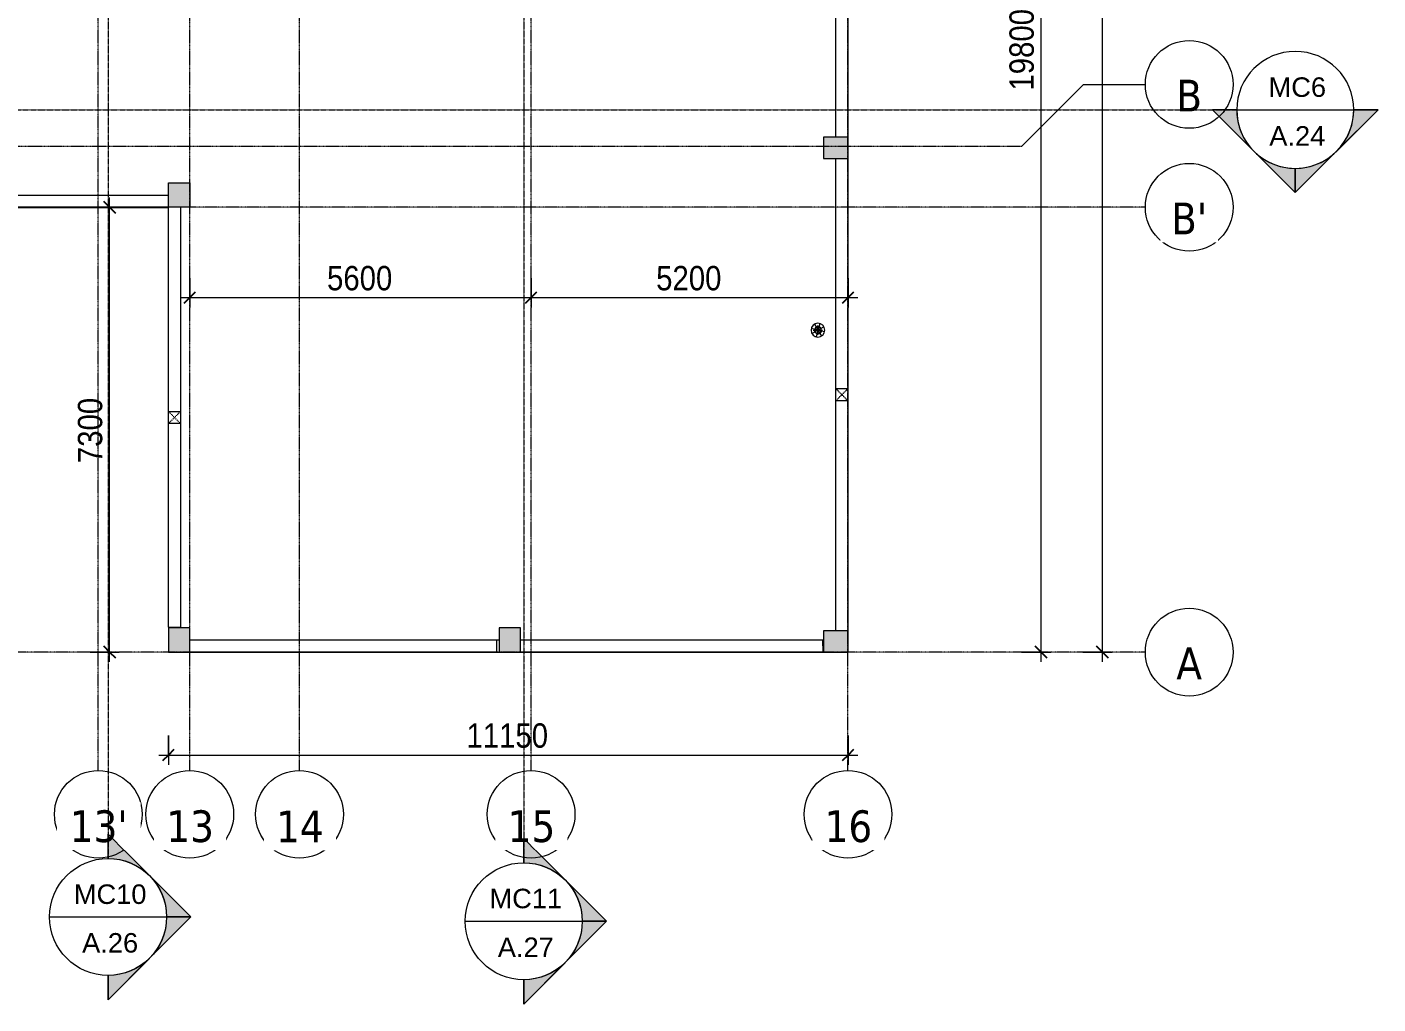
# Model space of a CAD drawing. Header units: millimetres. Extents: x 27447 to 251759, y -15958 to 82948.
# Drawn here: x 113783 to 135948, y 11464 to 27495 of the extents above; entities that cross this region are included whole.
import ezdxf

# ---------------------------------------------------------------- set-up
doc = ezdxf.new("R2010")
doc.units = ezdxf.units.MM
for name, pattern in [('Dash', [6, 3, -3]), ('Dash Dot 3_16_', [7.9375, 4.7625, -1.5875, 0, -1.5875]), ('Grid Line', [22.225, 12.7, -3.175, 3.175, -3.175]), ('IMPORT-CENTER _3_', [10.16, 6.35, -1.27, 1.27, -1.27])]:
    doc.linetypes.add(name, pattern=pattern)
for name, color, linetype, lineweight in [('0-1', 7, 'Continuous', 5), ('A-ANNO-DIMS', 211, 'Continuous', 9), ('A-ANNO-DIMS-160', 211, 'Continuous', 9), ('A-FLOR', 192, 'Continuous', 9), ('A-FLOR-1', 250, 'Continuous', 9), ('A-WALL', 113, 'Continuous', 9), ('G-ANNO-SYMB', 111, 'Continuous', 9), ('G-ANNO-SYMB-1', 111, 'Dash Dot 3_16_', 18), ('G-IMPT', 8, 'Continuous', 9), ('G-IMPT-2', 8, 'IMPORT-CENTER _3_', 9), ('M-EQPM', 50, 'Continuous', 9), ('S-COLS', 52, 'Continuous', 9), ('S-COLS-1', 52, 'Continuous', 5), ('S-COLS-2', 7, 'Continuous', 18), ('S-COLS-3', 250, 'Continuous', 9), ('S-COLS-HDLN', 52, 'Dash', 9), ('S-GRID', 1, 'Continuous', 9), ('S-GRID-1', 1, 'Grid Line', 9), ('S-GRID-IDEN', 1, 'Continuous', 9)]:
    doc.layers.add(name, color=color, linetype=linetype, lineweight=lineweight)
doc.styles.add('Arial_5', font='arial_0.ttf', dxfattribs={"height": 320})
doc.styles.add('Tahoma_B', font='tahomabd_0.ttf', dxfattribs={"height": 520})
doc.styles.add('UTM Avo', font='UTM Avo.ttf', dxfattribs={"width": 0.9, "height": 400})
doc.dimstyles.new('1_Dim_chi_tiet_2_5', dxfattribs={"dimscale": 304.8, "dimtxt": 399.720379, "dimasz": 0.629921, "dimexe": 0.524934, "dimexo": 0.0625, "dimgap": 0.052493, "dimtad": 1, "dimdec": 0, "dimrnd": 5, "dimzin": 0, "dimdsep": 46, "dimtxsty": 'UTM Avo', "dimblk1": 'OBLIQUE', "dimblk2": 'OBLIQUE', "dimsah": 1, "dimcen": 0.09, "dimdle": 0.524934, "dimazin": 0, "dimtfac": 1, "dimtdec": 4, "dimtix": 1, "dimtmove": 0, "dimatfit": 3, "dimfxl": 1.049869, "dimfxlon": 1, "dimtvp": 1, "dimtolj": 1, "dimtzin": 0, "dimarcsym": 2})

# ---------------------------------------------------------------- blocks, each defined once
blk = doc.blocks.new('M_Concrete-Rectangular-Column2 - 350x400-688326-TKCS_MB TUM MÁI')
at = {"layer": 'S-COLS'}
blk.add_hatch(color=256, dxfattribs=at).paths.add_polyline_path([(200, 175), (-200, 175), (-200, -175), (200, -175)])
at = {"layer": 'S-COLS-2'}
for p, q in [((-200, 175), (200, 175)), ((-200, -175), (-200, 175)), ((200, 175), (200, -175)), ((200, -175), (-200, -175))]:
    blk.add_line(p, q, dxfattribs=at)
blk = doc.blocks.new('M_Concrete-Rectangular-Column2 - 350x400-688325-TKCS_MB TUM MÁI')
at = {"layer": 'S-COLS'}
blk.add_hatch(color=256, dxfattribs=at).paths.add_polyline_path([(-200, -175), (200, -175), (200, 175), (-200, 175)])
at = {"layer": 'S-COLS-2'}
for p, q in [((200, 175), (-200, 175)), ((-200, 175), (-200, -175)), ((200, -175), (200, 175)), ((-200, -175), (200, -175))]:
    blk.add_line(p, q, dxfattribs=at)
blk = doc.blocks.new('NCV_TKTC_KET CAU_rvt-1-TKCS_MB TUM MÁI')
at = {"layer": 'S-COLS-1'}
for points in [[(127253, 25340), (127253, 25690), (126853, 25690), (126853, 25340)], [(121528, 17237), (121878, 17237), (121878, 17637), (121528, 17637)]]:
    blk.add_hatch(color=256, dxfattribs=at).paths.add_polyline_path(points)
at = {"layer": 'A-FLOR-1'}
for p, q in [((127253, 25330), (127253, 25340)), ((116103, 17647), (116103, 17637)), ((121493, 17237), (121528, 17237)), ((126843, 17237), (126853, 17237))]:
    blk.add_line(p, q, dxfattribs=at)
at = {"layer": 'S-COLS-2'}
for p, q in [((126853, 25690), (126853, 25340)), ((127253, 25690), (126853, 25690)), ((127253, 25340), (127253, 25690)), ((126853, 25340), (127253, 25340)), ((121878, 17637), (121528, 17637)), ((121528, 17637), (121528, 17237)), ((121878, 17237), (121878, 17637)), ((121528, 17237), (121878, 17237))]:
    blk.add_line(p, q, dxfattribs=at)
at = {"layer": 'S-COLS-3'}
for name, p, rotation in [('M_Concrete-Rectangular-Column2 - 350x400-688326-TKCS_MB TUM MÁI', (116278, 24737), 269.999999999998), ('M_Concrete-Rectangular-Column2 - 350x400-688325-TKCS_MB TUM MÁI', (116278, 17437), 270.000000000002)]:
    blk.add_blockref(name, p, dxfattribs=dict(at, rotation=rotation))
blk.add_blockref('M_Concrete-Rectangular-Column2 - 350x400-688325-TKCS_MB TUM MÁI', (127053, 17412), dxfattribs=at)
blk = doc.blocks.new('TKTC_XREF_260130_MB TUM MAI - TKTC_XREF_260130_MB TUM MAI_dwg_$cc-4167671-TKCS_MB TUM MÁI')
at = {"layer": 'G-IMPT'}
blk.add_circle((0, 0), 0.5, dxfattribs=at)
for centre, radius, start, end in [((0, 0), 0.5, 90, 270), ((0.19, 0.25), 0.313, 126.8699, 233.1301), ((-0.19, -0.25), 0.313, 306.8699, 53.1301)]:
    blk.add_arc(centre, radius, start, end, dxfattribs=at)
at = {"layer": 'G-IMPT-2'}
for p, q in [((-0.67, 0), (0.67, 0)), ((0, -0.67), (0, 0.67))]:
    blk.add_line(p, q, dxfattribs=at)
blk = doc.blocks.new('TKTC_XREF_260130_MB TUM MAI - TKTC_XREF_260130_MB TUM MAI_dwg_RD-4167670-TKCS_MB TUM MÁI')
at = {"layer": 'G-IMPT'}
for p, q in [((-75, 0), (75, 0)), ((-53, 53), (53, -53)), ((-53, -53), (53, 53)), ((0, 75), (0, -75))]:
    blk.add_line(p, q, dxfattribs=at)
for radius in [75, 37.5]:
    blk.add_circle((0, 0), radius, dxfattribs=at)
blk = doc.blocks.new('TKTC_XREF_260130_MB TUM MAI - TKTC_XREF_260130_MB TUM MAI_dwg-4167669-TKCS_MB TUM MÁI')
at = {"layer": 'G-IMPT'}
for p, q in [((-75899, -835838), (-75899, -835828)), ((-87049, -843521), (-87049, -843531)), ((-87049, -843933), (-75899, -843933))]:
    blk.add_line(p, q, dxfattribs=at)
at = {"layer": 'G-IMPT', "flags": 128}
blk.add_lwpolyline([(-119424, -836633), (-116874, -836633), (-116874, -837832), (-108099, -837832), (-108099, -836632), (-103374, -836632), (-103374, -837832), (-99899, -837832), (-99899, -836632), (-95174, -836632), (-95174, -837832), (-91699, -837832), (-91699, -836632), (-87049, -836632)], dxfattribs=at)
at = {"extrusion": (0, 0, -1)}
for name, xscale, yscale, zscale, rotation in [('TKTC_XREF_260130_MB TUM MAI - TKTC_XREF_260130_MB TUM MAI_dwg_RD-4167670-TKCS_MB TUM MÁI', 1.5, 1.5, -1.5, 330.0137897223599), ('TKTC_XREF_260130_MB TUM MAI - TKTC_XREF_260130_MB TUM MAI_dwg_$cc-4167671-TKCS_MB TUM MÁI', 113.7150000000073, 113.7150000000073, -113.7150000000073, 89.99900866374676)]:
    blk.add_blockref(name, (76392, -838647), dxfattribs=dict(at, xscale=xscale, yscale=yscale, zscale=zscale, rotation=rotation))
blk = doc.blocks.new('TKTC_XREF_260130_MB TUM MAI - TKTC_XREF_251221_MB TUM MAI-2041484-TKCS_MB TUM MÁI')
blk.add_blockref('TKTC_XREF_260130_MB TUM MAI - TKTC_XREF_260130_MB TUM MAI_dwg-4167669-TKCS_MB TUM MÁI', (169499, 843934))
blk = doc.blocks.new('G1_SOF - BO TRU - 200x200-3063338-TKCS_MB TUM MÁI')
at = {"layer": 'S-COLS'}
for p, q in [((-100, 100), (100, 100)), ((-100, -100), (-100, 100)), ((100, 100), (100, -100)), ((100, -100), (-100, -100))]:
    blk.add_line(p, q, dxfattribs=at)
at = {"layer": 'S-COLS-HDLN'}
for p, q in [((100, -100), (-100, 100)), ((-100, -100), (100, 100))]:
    blk.add_line(p, q, dxfattribs=at)
blk = doc.blocks.new('TKTC_QUAT HUT KHOI_260130 - TKTC_QUAT HUT KHOI_260130_dwg-4168555-TKCS_MB TUM MÁI')
at = {"layer": 'G-IMPT'}
for p, q in [((127252, 25334), (127252, 25344)), ((116102, 17650), (116102, 17640)), ((121492, 17240), (121527, 17240)), ((126842, 17240), (126852, 17240))]:
    blk.add_line(p, q, dxfattribs=at)
blk = doc.blocks.new('TKTC_QUAT HUT KHOI_260130 - TKTC_QUAT HUT KHOI_260130-2046036-TKCS_MB TUM MÁI')
blk.add_blockref('TKTC_QUAT HUT KHOI_260130 - TKTC_QUAT HUT KHOI_260130_dwg-4168555-TKCS_MB TUM MÁI', (-33652, -17239))
blk = doc.blocks.new('TKTC_BON NUOC MAI_260130 - TKTC_BON NUOC MAI_260130_dwg-3426650-TKCS_MB TUM MÁI')
at = {"layer": 'G-IMPT'}
for p, q in [((-75899, -835841), (-75899, -835831)), ((-87049, -843524), (-87049, -843534)), ((-81659, -843933), (-81624, -843933)), ((-76309, -843933), (-76299, -843933))]:
    blk.add_line(p, q, dxfattribs=at)
blk = doc.blocks.new('TKTC_BON NUOC MAI_260130 - TKTC_BON NUOC MAI_260130-2047084-TKCS_MB TUM MÁI')
blk.add_blockref('TKTC_BON NUOC MAI_260130 - TKTC_BON NUOC MAI_260130_dwg-3426650-TKCS_MB TUM MÁI', (169499, 843934))
blk = doc.blocks.new('Grid - M_Grid Head - Circle-353313-TKCS_MB TUM MÁI')
at = {"layer": 'S-GRID-IDEN'}
blk.add_circle((0, 0), 4.5, dxfattribs=at)
blk = doc.blocks.new('Section - M_Section Head - Filled-352373-TKCS_MB TUM MÁI')
at = {"layer": 'G-ANNO-SYMB'}
h = blk.add_hatch(color=256, dxfattribs=at)
edge = h.paths.add_edge_path()
edge.add_line((-6, 8.49), (-6, 6))
edge.add_arc((-6, 0), 6, 90, 135)
edge.add_line((-10.24, 4.24), (-6, 8.49))
h = blk.add_hatch(color=256, dxfattribs=at)
edge = h.paths.add_edge_path()
edge.add_line((-6, 8.49), (-1.76, 4.24))
edge.add_arc((-6, 0), 6, 45, 90)
edge.add_line((-6, 6), (-6, 8.49))
h = blk.add_hatch(color=256, dxfattribs=at)
edge = h.paths.add_edge_path()
edge.add_line((-14.49, 0), (-10.24, 4.24))
edge.add_arc((-6, 0), 6, 135, 180)
edge.add_line((-12, 0), (-14.49, 0))
h = blk.add_hatch(color=256, dxfattribs=at)
edge = h.paths.add_edge_path()
edge.add_line((2.49, 0), (0, 0))
edge.add_arc((-6, 0), 6, 360, 405)
edge.add_line((-1.76, 4.24), (2.49, 0))
for p, q in [((-6, 8.49), (-14.49, 0)), ((-6, 8.49), (-10.24, 4.24)), ((-6, 8.49), (2.49, 0)), ((-6, 6), (-6, 8.49)), ((-6, 8.49), (-6, 6)), ((-1.76, 4.24), (-6, 8.49)), ((-10.24, 4.24), (-14.49, 0)), ((2.49, 0), (-1.76, 4.24)), ((-14.49, 0), (-12, 0)), ((0, 0), (2.49, 0)), ((-12, 0), (-14.49, 0)), ((0, 0), (2.49, 0))]:
    blk.add_line(p, q, dxfattribs=at)
for start, end in [(360, 180), (90, 135), (45, 90), (135, 180), (360, 45), (180, 360)]:
    blk.add_arc((-6, 0), 6, start, end, dxfattribs=at)
blk = doc.blocks.new('DIMBLOCK36-TKCS_MB TUM MÁI')
at = {"layer": 'A-ANNO-DIMS-160', "lineweight": 25}
for p, q in [((115137, 24537), (115041, 24633)), ((115137, 24537), (115233, 24441)), ((115137, 17237), (115041, 17333)), ((115137, 17237), (115233, 17141))]:
    blk.add_line(p, q, dxfattribs=at)
at = {"layer": 'A-ANNO-DIMS-160'}
for p, q in [((115137, 17077), (115137, 24697)), ((114817, 24537), (115297, 24537)), ((115137, 24537), (114817, 24537)), ((114817, 17237), (115297, 17237)), ((115137, 17237), (114817, 17237))]:
    blk.add_line(p, q, dxfattribs=at)
at = {"layer": 'A-ANNO-DIMS-160', "color": 0, "insert": (114617, 20339), "char_height": 400, "width": 1314.64, "attachment_point": 1, "rotation": 90, "line_spacing_factor": 1.110334, "style": 'UTM Avo'}
blk.add_mtext('7300', dxfattribs=at)
blk = doc.blocks.new('_Oblique')
at = {"color": 0, "linetype": 'ByBlock', "lineweight": -2}
blk.add_line((-0.5, -0.5), (0.5, 0.5), dxfattribs=at)
blk = doc.blocks.new('DIMBLOCK39-TKCS_MB TUM MÁI')
at = {"layer": 'A-ANNO-DIMS-160', "lineweight": 25}
for p, q in [((131427, 78237), (131331, 78333)), ((131427, 78237), (131523, 78141)), ((131427, 17237), (131331, 17333)), ((131427, 17237), (131523, 17141))]:
    blk.add_line(p, q, dxfattribs=at)
at = {"layer": 'A-ANNO-DIMS-160'}
for p, q in [((131427, 17077), (131427, 78397)), ((131107, 78237), (131587, 78237)), ((131427, 78237), (131107, 78237)), ((131107, 17237), (131587, 17237)), ((131427, 17237), (131107, 17237))]:
    blk.add_line(p, q, dxfattribs=at)
at = {"layer": 'A-ANNO-DIMS-160', "color": 0, "insert": (130907, 47052), "char_height": 400, "width": 1643.29, "attachment_point": 1, "rotation": 90, "line_spacing_factor": 1.110334, "style": 'UTM Avo'}
blk.add_mtext('61000', dxfattribs=at)
blk = doc.blocks.new('DIMBLOCK40-TKCS_MB TUM MÁI')
at = {"layer": 'A-ANNO-DIMS-160'}
for p, q in [((130101, 37037), (130581, 37037)), ((130421, 37037), (130101, 37037)), ((130421, 17077), (130421, 37037)), ((130101, 17237), (130581, 17237)), ((130421, 17237), (130101, 17237))]:
    blk.add_line(p, q, dxfattribs=at)
at = {"layer": 'A-ANNO-DIMS-160', "lineweight": 25}
for p, q in [((130421, 37037), (130325, 37133)), ((130421, 37037), (130517, 36941)), ((130421, 17237), (130325, 17333)), ((130421, 17237), (130517, 17141))]:
    blk.add_line(p, q, dxfattribs=at)
at = {"layer": 'A-ANNO-DIMS-160', "color": 0, "insert": (129901, 26452), "char_height": 400, "width": 1643.29, "attachment_point": 1, "rotation": 90, "line_spacing_factor": 1.110334, "style": 'UTM Avo'}
blk.add_mtext('19800', dxfattribs=at)
blk = doc.blocks.new('DIMBLOCK45-TKCS_MB TUM MÁI')
at = {"layer": 'A-ANNO-DIMS-160'}
for p, q in [((116103, 15869), (116103, 15389)), ((116103, 15549), (116103, 15869)), ((127253, 15869), (127253, 15389)), ((127253, 15549), (127253, 15869)), ((115943, 15549), (127413, 15549))]:
    blk.add_line(p, q, dxfattribs=at)
at = {"layer": 'A-ANNO-DIMS-160', "lineweight": 25}
for p, q in [((116103, 15549), (116007, 15453)), ((116103, 15549), (116199, 15645)), ((127253, 15549), (127157, 15453)), ((127253, 15549), (127349, 15645))]:
    blk.add_line(p, q, dxfattribs=at)
at = {"layer": 'A-ANNO-DIMS-160', "color": 0, "insert": (120993, 16069), "char_height": 400, "width": 1643.29, "attachment_point": 1, "line_spacing_factor": 1.110334, "style": 'UTM Avo'}
blk.add_mtext('11150', dxfattribs=at)
blk = doc.blocks.new('DIMBLOCK46-TKCS_MB TUM MÁI')
at = {"layer": 'A-ANNO-DIMS-160'}
for p, q in [((116453, 23374), (116453, 22894)), ((116453, 23054), (116453, 23374)), ((122053, 23374), (122053, 22894)), ((122053, 23054), (122053, 23374)), ((116293, 23054), (122053, 23054))]:
    blk.add_line(p, q, dxfattribs=at)
at = {"layer": 'A-ANNO-DIMS-160', "lineweight": 25}
for p, q in [((116453, 23054), (116357, 22958)), ((116453, 23054), (116549, 23150)), ((122053, 23054), (121957, 22958)), ((122053, 23054), (122149, 23150))]:
    blk.add_line(p, q, dxfattribs=at)
at = {"layer": 'A-ANNO-DIMS-160', "color": 0, "insert": (118705, 23574), "char_height": 400, "width": 1314.64, "attachment_point": 1, "line_spacing_factor": 1.110334, "style": 'UTM Avo'}
blk.add_mtext('5600', dxfattribs=at)
blk = doc.blocks.new('DIMBLOCK47-TKCS_MB TUM MÁI')
at = {"layer": 'A-ANNO-DIMS-160'}
for p, q in [((122053, 23374), (122053, 22894)), ((122053, 23054), (122053, 23374)), ((127253, 23374), (127253, 22894)), ((127253, 23054), (127253, 23374)), ((122053, 23054), (127413, 23054))]:
    blk.add_line(p, q, dxfattribs=at)
at = {"layer": 'A-ANNO-DIMS-160', "lineweight": 25}
for p, q in [((122053, 23054), (121957, 22958)), ((122053, 23054), (122149, 23150)), ((127253, 23054), (127157, 22958)), ((127253, 23054), (127349, 23150))]:
    blk.add_line(p, q, dxfattribs=at)
at = {"layer": 'A-ANNO-DIMS-160', "color": 0, "insert": (124105, 23574), "char_height": 400, "width": 1314.64, "attachment_point": 1, "line_spacing_factor": 1.110334, "style": 'UTM Avo'}
blk.add_mtext('5200', dxfattribs=at)

msp = doc.modelspace()

# ---------------------------------------------------------------- linework, layer by layer
at = {"layer": 'A-FLOR'}
for p, q in [((127052.6, 25330.4), (127052.6, 25340.4)), ((116302.6, 17646.9), (116302.6, 17636.9)), ((121492.5, 17436.9), (121527.6, 17436.9)), ((126842.5, 17436.9), (126852.6, 17436.9))]:
    msp.add_line(p, q, dxfattribs=at)
at = {"layer": 'A-WALL'}
for p, q in [((127052.6, 25690.4), (127052.6, 33477.3)), ((127252.6, 33477.3), (127252.6, 25690.4)), ((127052.6, 17586.9), (127052.6, 25330.4)), ((127252.6, 25330.4), (127052.6, 25330.4)), ((127252.6, 25330.4), (127252.6, 17586.9)), ((108327.6, 24736.9), (116102.6, 24736.9)), ((116102.6, 24536.9), (108327.6, 24536.9)), ((116102.6, 17646.9), (116102.6, 24536.9)), ((116302.6, 24536.9), (116302.6, 17646.9)), ((116102.6, 17646.9), (116302.6, 17646.9)), ((116452.6, 17436.9), (121492.5, 17436.9)), ((121492.5, 17236.9), (121492.5, 17436.9)), ((121877.6, 17436.9), (126842.5, 17436.9)), ((126842.6, 17236.9), (126842.5, 17436.9)), ((121492.5, 17236.9), (116452.6, 17236.9)), ((126842.6, 17236.9), (121877.6, 17236.9))]:
    msp.add_line(p, q, dxfattribs=at)
at = {"layer": 'G-ANNO-SYMB'}
for p, q in [((133630.6, 26135.3), (135550.6, 26135.3)), ((114152.6, 12891.9), (116072.6, 12891.9)), ((120972.6, 12821.3), (122892.6, 12821.3))]:
    msp.add_line(p, q, dxfattribs=at)
at = {"layer": 'S-GRID'}
for p, q in [((130099.3, 25536.9), (131115.3, 26552.9)), ((131115.3, 26552.9), (132131.3, 26552.9))]:
    msp.add_line(p, q, dxfattribs=at)
at = {"layer": 'S-GRID-1'}
for p, q in [((114952.6, 19295.8), (114952.6, 76449.5)), ((116452.6, 19295.8), (116452.6, 76449.5)), ((118252.6, 19295.8), (118252.6, 76449.5)), ((122052.6, 19295.8), (122052.6, 76449.5)), ((127252.6, 19295.8), (127252.6, 76449.5)), ((126099.3, 25536.9), (36624.6, 25536.9)), ((130099.3, 25536.9), (126099.3, 25536.9)), ((128131.3, 24536.9), (34592.6, 24536.9)), ((132131.3, 24536.9), (128131.3, 24536.9)), ((114952.6, 15295.8), (114952.6, 19295.8)), ((116452.6, 15295.8), (116452.6, 19295.8)), ((118252.6, 15295.8), (118252.6, 19295.8)), ((122052.6, 15295.8), (122052.6, 19295.8)), ((127252.6, 15295.8), (127252.6, 19295.8)), ((128131.3, 17236.9), (34592.6, 17236.9)), ((132131.3, 17236.9), (128131.3, 17236.9))]:
    msp.add_line(p, q, dxfattribs=at)

# ---------------------------------------------------------------- block references
at = {"layer": '0-1'}
msp.add_blockref('NCV_TKTC_KET CAU_rvt-1-TKCS_MB TUM MÁI', (0, 0), dxfattribs=at)
at = {"layer": 'M-EQPM'}
for name, p in [('TKTC_BON NUOC MAI_260130 - TKTC_BON NUOC MAI_260130-2047084-TKCS_MB TUM MÁI', (33652.6, 17236.9)), ('TKTC_QUAT HUT KHOI_260130 - TKTC_QUAT HUT KHOI_260130-2046036-TKCS_MB TUM MÁI', (33652.6, 17235.3)), ('TKTC_XREF_260130_MB TUM MAI - TKTC_XREF_251221_MB TUM MAI-2041484-TKCS_MB TUM MÁI', (33652.6, 17233.6))]:
    msp.add_blockref(name, p, dxfattribs=at)
at = {"layer": 'S-COLS', "rotation": 180}
for p in [(127152.6, 21461.9), (116202.6, 21086.9)]:
    msp.add_blockref('G1_SOF - BO TRU - 200x200-3063338-TKCS_MB TUM MÁI', p, dxfattribs=at)
at = {"layer": 'S-GRID-IDEN', "xscale": 159.9999999999999, "yscale": 159.9999999999999, "zscale": 159.9999999999999, "rotation": 89.99999999999982}
for p in [(132851.3, 26552.9), (132851.3, 24536.9), (132851.3, 17236.9)]:
    msp.add_blockref('Grid - M_Grid Head - Circle-353313-TKCS_MB TUM MÁI', p, dxfattribs=at)
at = {"layer": 'S-GRID-IDEN', "xscale": 159.9999999999999, "yscale": 159.9999999999999, "zscale": 159.9999999999999}
for p in [(114952.6, 14575.8), (116452.6, 14575.8), (118252.6, 14575.8), (122052.6, 14575.8), (127252.6, 14575.8)]:
    msp.add_blockref('Grid - M_Grid Head - Circle-353313-TKCS_MB TUM MÁI', p, dxfattribs=at)

# ---------------------------------------------------------------- texts
at = {"layer": 'G-ANNO-SYMB', "char_height": 320, "attachment_point": 5, "line_spacing_factor": 0.936439, "style": 'Arial_5'}
for s, insert, width in [('\\pt2032,4064,6096,8128,10160,12192,14224,16256,18288,20320,22352,24384,26416,28448,30480,32512,34544,36576,38608,40640,42672,44704,46736,48768,50800,52832,54864,56896,58928,60960,62992,65024;MC6', (134624.6, 26506.4), 963.2), ('\\pt2032,4064,6096,8128,10160,12192,14224,16256,18288,20320,22352,24384,26416,28448,30480,32512,34544,36576,38608,40640,42672,44704,46736,48768,50800,52832,54864,56896,58928,60960,62992,65024;A.24', (134624.6, 25708.2), 952), ('\\pt2032,4064,6096,8128,10160,12192,14224,16256,18288,20320,22352,24384,26416,28448,30480,32512,34544,36576,38608,40640,42672,44704,46736,48768,50800,52832,54864,56896,58928,60960,62992,65024;MC10', (115146.6, 13263.1), 1217.6), ('\\pt2032,4064,6096,8128,10160,12192,14224,16256,18288,20320,22352,24384,26416,28448,30480,32512,34544,36576,38608,40640,42672,44704,46736,48768,50800,52832,54864,56896,58928,60960,62992,65024;MC11', (121966.6, 13192.4), 1217.6), ('\\pt2032,4064,6096,8128,10160,12192,14224,16256,18288,20320,22352,24384,26416,28448,30480,32512,34544,36576,38608,40640,42672,44704,46736,48768,50800,52832,54864,56896,58928,60960,62992,65024;A.26', (115146.6, 12464.8), 952), ('\\pt2032,4064,6096,8128,10160,12192,14224,16256,18288,20320,22352,24384,26416,28448,30480,32512,34544,36576,38608,40640,42672,44704,46736,48768,50800,52832,54864,56896,58928,60960,62992,65024;A.27', (121966.6, 12394.2), 952)]:
    msp.add_mtext(s, dxfattribs=dict(at, insert=insert, width=width))

# ---------------------------------------------------------------- dimensions: what is measured, and where the dimension line sits
at = {"layer": 'A-ANNO-DIMS'}
for base, p1, p2, override, picture, middle in [((131427.1, 78236.9), (131107.1, 17236.9), (131107.1, 78236.9), {"dimpost": '<>', "dimfxl": 61000}, 'DIMBLOCK39-TKCS_MB TUM MÁI', (131204.1, 47736.9)), ((130420.6, 37036.9), (130100.6, 17236.9), (130100.6, 37036.9), {"dimpost": '<>', "dimfxl": 19800}, 'DIMBLOCK40-TKCS_MB TUM MÁI', (130197.6, 27136.9)), ((115136.9, 24536.9), (114816.9, 17236.9), (114816.9, 24536.9), {"dimpost": '<>', "dimfxl": 7300}, 'DIMBLOCK36-TKCS_MB TUM MÁI', (114913.9, 20886.9))]:
    dim = msp.add_linear_dim(base=base, p1=p1, p2=p2, angle=90, dimstyle='1_Dim_chi_tiet_2_5', override=override, dxfattribs=at)
    dim.commit()
    dim.dimension.update_dxf_attribs({"geometry": picture, "text_midpoint": middle})
for base, p1, p2, override, picture, middle in [((122052.6, 23053.9), (116452.6, 23373.9), (122052.6, 23373.9), {"dimpost": '<>', "dimfxl": 5600}, 'DIMBLOCK46-TKCS_MB TUM MÁI', (119252.6, 23276.9)), ((127252.6, 23053.9), (122052.6, 23373.9), (127252.6, 23373.9), {"dimpost": '<>', "dimfxl": 5200}, 'DIMBLOCK47-TKCS_MB TUM MÁI', (124652.6, 23276.9)), ((127252.6, 15549.3), (116102.6, 15869.3), (127252.6, 15869.3), {"dimpost": '<>', "dimfxl": 11150}, 'DIMBLOCK45-TKCS_MB TUM MÁI', (121677.6, 15772.3))]:
    dim = msp.add_linear_dim(base=base, p1=p1, p2=p2, dimstyle='1_Dim_chi_tiet_2_5', override=override, dxfattribs=at)
    dim.commit()
    dim.dimension.update_dxf_attribs({"geometry": picture, "text_midpoint": middle})

# ---------------------------------------------------------------- next in the draw order: texts
at = {"layer": 'S-GRID-IDEN', "char_height": 520, "attachment_point": 5, "line_spacing_factor": 0.996129, "style": 'Tahoma_B', "bg_fill": 3, "box_fill_scale": 1.25, "bg_fill_color": 256, "bg_fill_true_color": 13158600, "bg_fill_transparency": 0}
for s, insert, width in [('\\pt2031.9988,4063.9976,6096.0016,8128.0004,10159.9992,12191.998,14224.002,16256.0008,18287.9996,20319.9984,22352.0024,24384.0012,26416,28447.9988,30479.9976,32512.0016,34544.0004,36575.9992,38607.998,40640.002,42672.0008,44703.9996,46735.9984,48768.0024,50800.0012,52832,54863.9988,56895.9976,58928.0016,60960.0004,62991.9992,65023.998;B', (132849.9, 26369.6), 497.6), ("\\pt2031.9988,4063.9976,6096.0016,8128.0004,10159.9992,12191.998,14224.002,16256.0008,18287.9996,20319.9984,22352.0024,24384.0012,26416,28447.9988,30479.9976,32512.0016,34544.0004,36575.9992,38607.998,40640.002,42672.0008,44703.9996,46735.9984,48768.0024,50800.0012,52832,54863.9988,56895.9976,58928.0016,60960.0004,62991.9992,65023.998;B'", (132849.9, 24353.6), 688), ('\\pt2031.9988,4063.9976,6096.0016,8128.0004,10159.9992,12191.998,14224.002,16256.0008,18287.9996,20319.9984,22352.0024,24384.0012,26416,28447.9988,30479.9976,32512.0016,34544.0004,36575.9992,38607.998,40640.002,42672.0008,44703.9996,46735.9984,48768.0024,50800.0012,52832,54863.9988,56895.9976,58928.0016,60960.0004,62991.9992,65023.998;A', (132849.9, 17053.6), 497.6), ("\\pt2031.9988,4063.9976,6096.0016,8128.0004,10159.9992,12191.998,14224.002,16256.0008,18287.9996,20319.9984,22352.0024,24384.0012,26416,28447.9988,30479.9976,32512.0016,34544.0004,36575.9992,38607.998,40640.002,42672.0008,44703.9996,46735.9984,48768.0024,50800.0012,52832,54863.9988,56895.9976,58928.0016,60960.0004,62991.9992,65023.998;13'", (114959.3, 14376.1), 1112), ('\\pt2031.9988,4063.9976,6096.0016,8128.0004,10159.9992,12191.998,14224.002,16256.0008,18287.9996,20319.9984,22352.0024,24384.0012,26416,28447.9988,30479.9976,32512.0016,34544.0004,36575.9992,38607.998,40640.002,42672.0008,44703.9996,46735.9984,48768.0024,50800.0012,52832,54863.9988,56895.9976,58928.0016,60960.0004,62991.9992,65023.998;13', (116459.3, 14376.1), 921.6), ('\\pt2031.9988,4063.9976,6096.0016,8128.0004,10159.9992,12191.998,14224.002,16256.0008,18287.9996,20319.9984,22352.0024,24384.0012,26416,28447.9988,30479.9976,32512.0016,34544.0004,36575.9992,38607.998,40640.002,42672.0008,44703.9996,46735.9984,48768.0024,50800.0012,52832,54863.9988,56895.9976,58928.0016,60960.0004,62991.9992,65023.998;14', (118259.3, 14376.1), 921.6), ('\\pt2031.9988,4063.9976,6096.0016,8128.0004,10159.9992,12191.998,14224.002,16256.0008,18287.9996,20319.9984,22352.0024,24384.0012,26416,28447.9988,30479.9976,32512.0016,34544.0004,36575.9992,38607.998,40640.002,42672.0008,44703.9996,46735.9984,48768.0024,50800.0012,52832,54863.9988,56895.9976,58928.0016,60960.0004,62991.9992,65023.998;15', (122059.3, 14376.1), 921.6), ('\\pt2031.9988,4063.9976,6096.0016,8128.0004,10159.9992,12191.998,14224.002,16256.0008,18287.9996,20319.9984,22352.0024,24384.0012,26416,28447.9988,30479.9976,32512.0016,34544.0004,36575.9992,38607.998,40640.002,42672.0008,44703.9996,46735.9984,48768.0024,50800.0012,52832,54863.9988,56895.9976,58928.0016,60960.0004,62991.9992,65023.998;16', (127259.3, 14376.1), 921.6)]:
    msp.add_mtext(s, dxfattribs=dict(at, insert=insert, width=width))

# ---------------------------------------------------------------- next in the draw order: linework, layer by layer
at = {"layer": 'G-ANNO-SYMB-1'}
for p, q in [((115112.6, 82567), (115112.6, 13851.9)), ((121932.6, 82567), (121932.6, 13781.3)), ((27827.8, 26135.3), (133630.6, 26135.3))]:
    msp.add_line(p, q, dxfattribs=at)

# ---------------------------------------------------------------- next in the draw order: block references
at = {"layer": 'G-ANNO-SYMB', "xscale": 159.9999999999999, "yscale": 159.9999999999999, "zscale": 159.9999999999999, "rotation": 180}
msp.add_blockref('Section - M_Section Head - Filled-352373-TKCS_MB TUM MÁI', (133630.6, 26135.3), dxfattribs=at)
at = {"layer": 'G-ANNO-SYMB', "extrusion": (0, 0, -1), "xscale": 159.9999999999999, "yscale": 159.9999999999999, "zscale": 159.9999999999999, "rotation": 90.00000000000053}
for p in [(-115112.6, 13851.9), (-121932.6, 13781.3)]:
    msp.add_blockref('Section - M_Section Head - Filled-352373-TKCS_MB TUM MÁI', p, dxfattribs=at)

doc.saveas('drawing.dxf')
